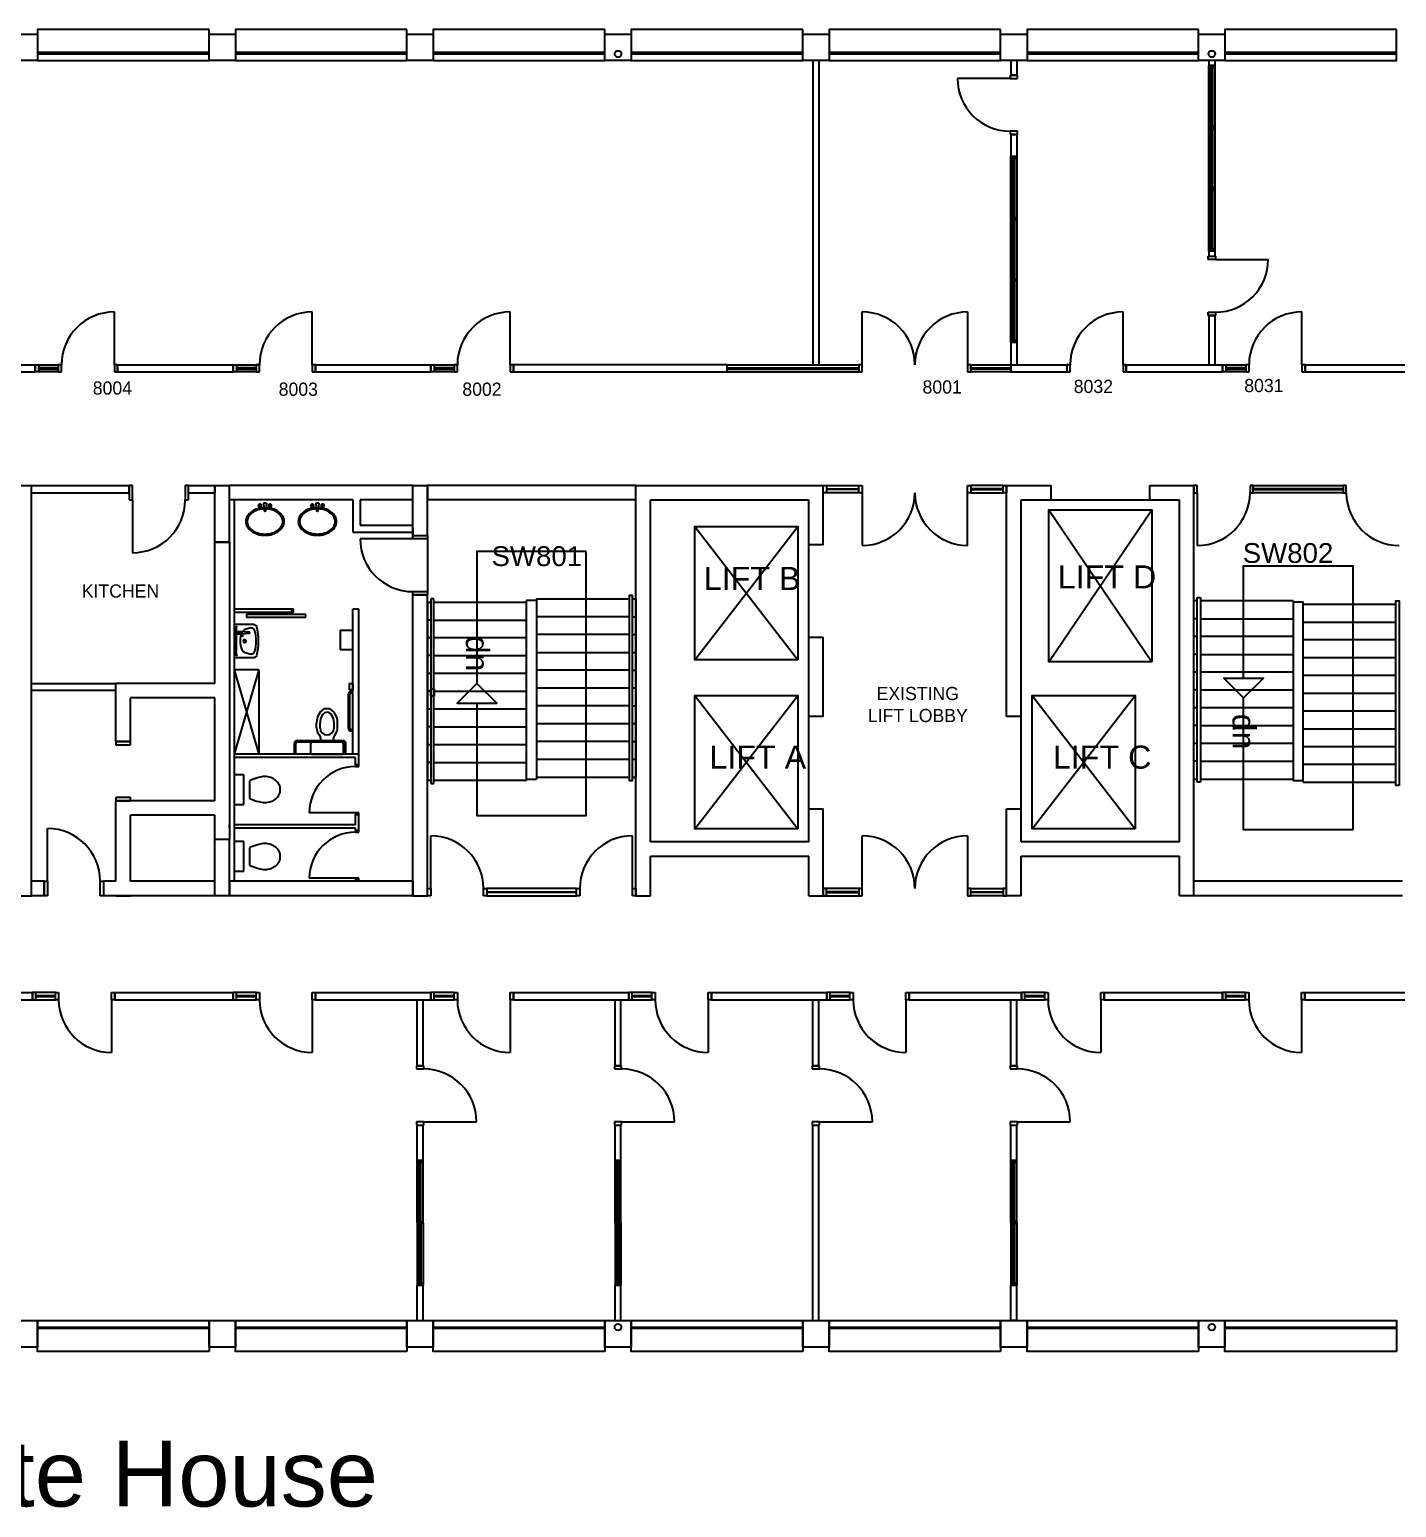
# Model space of a CAD drawing. Header units: millimetres. Extents: x -48971 to 980, y -22268 to 133.
# Drawn here: x -37415 to -16695, y -22268 to 133 of the extents above; entities that cross this region are included whole.
import ezdxf

# ---------------------------------------------------------------- set-up
doc = ezdxf.new("R2010")
doc.units = ezdxf.units.MM
doc.header["$MEASUREMENT"] = 0
for name, color, linetype in [('BL', 8, 'Continuous'), ('BRICK_WALLS_P4', 1, 'Continuous'), ('COLUMNS_P5', 3, 'Continuous'), ('DR', 8, 'Continuous'), ('LIFTS AND STAIRS', 7, 'Continuous'), ('SANITARY_P1', 7, 'Continuous'), ('TEXT', 7, 'Continuous'), ('WA', 6, 'Continuous'), ('WA_EXT', 7, 'Continuous'), ('WN', 4, 'Continuous')]:
    doc.layers.add(name, color=color, linetype=linetype)
doc.layers.get('0').off()
doc.styles.add('arial', font='arial.ttf')
doc.styles.get("Standard").update_dxf_attribs({"font": 'arial.ttf'})
doc.styles.add('Text_Style_1', font='freehand')

# ---------------------------------------------------------------- blocks, each defined once
blk = doc.blocks.new('whb2')
for p, q in [((-250, 0), (250, 0)), ((-250, -303.1), (-250, 0)), ((250, 0), (250, -303.1)), ((-201, -29.5), (201.1, -29.5)), ((-200, -252.8), (-168.5, -155.3)), ((168.6, -155.3), (200.1, -252.8))]:
    blk.add_line(p, q)
blk.add_circle((0, -160.7), 22.3)
for centre, radius, start, end in [((-199.1, -56.3), 26.8, 94.124, 173.479), ((-109.1, -186.3), 67, 111.901, 152.434), ((0, -457.8), 359.7, 68.098, 111.902), ((109.2, -186.3), 67, 27.567, 68.099), ((199.2, -56.3), 26.8, 6.521, 85.876), ((-214.2, -303.1), 35.7, 180, 255.523), ((0, 526.8), 892.9, 255.523, 284.478), ((-151.4, -259.8), 49.1, 171.798, 253.912), ((0, 265.2), 595.5, 253.912, 286.088), ((151.5, -259.8), 49.1, 286.088, 8.202), ((214.3, -303.1), 35.7, 284.477, 0)]:
    blk.add_arc(centre, radius, start, end)
blk = doc.blocks.new('wc8')
for p, q in [((-185, -186), (75, -186)), ((170, -272), (-280, -272)), ((-280, -272), (-280, -422)), ((-280, -422), (170, -422)), ((170, -422), (170, -272))]:
    blk.add_line(p, q)
for centre, radius, start, end in [((-38, 80), 203, 116.3082, 140.0439), ((-55, 113), 166, 90, 116.3082), ((-55, 113), 166, 63.6918, 90), ((-71, 80), 203, 39.9561, 63.6918), ((28, 44), 280, 160.8619, 180), ((28, 44), 280, 180, 199.1381), ((-12, 58), 237, 140.0439, 160.8619), ((-97, 58), 237, 19.1381, 39.9561), ((-138, 44), 280, 0, 19.1381), ((-138, 44), 280, 340.8619, 0), ((341, 71), 589, 191.5799, 204.7691), ((-38, -46), 203, 219.9561, 223.7742), ((-71, -46), 203, 316.2258, 320.0439), ((-451, 71), 589, 335.2309, 348.4201)]:
    blk.add_arc(centre, radius, start, end)
blk = doc.blocks.new('whb4')
for points in [[(-13, 51, 0.061744), (-110, 35, 0.08403), (-200, -10, 0.106518), (-265, -82, 0.130631), (-285, -158, 0.130631), (-265, -235, 0.106518), (-200, -307, 0.08403), (-110, -351, 0.072981), (5, -368, 0.072981), (119, -351, 0.08403), (210, -307, 0.106518), (274, -235, 0.130631), (295, -158, 0.130631)], [(-11, 31, 0.062468), (-104, 16, 0.08403), (-189, -26, 0.106518), (-248, -92, 0.130631), (-265, -158, 0.130631), (-248, -225, 0.106518), (-189, -291, 0.08403), (-104, -332, 0.072981), (5, -348, 0.072981), (114, -332, 0.08403), (198, -291, 0.106518), (257, -225, 0.130631), (275, -158, 0.130631)], [(275, -158, 0.130631), (257, -92, 0.106518), (198, -26, 0.08403), (114, 16, 0.063409), (19, 32, 0.072981)], [(295, -158, 0.130631), (274, -82, 0.106518), (210, -10, 0.08403), (119, 35, 0.062212), (22, 51, 0.072981)]]:
    blk.add_lwpolyline(points, format="xyb")
for points in [[(-93, 84), (-93, 84), (-93, 91), (-86, 98), (-82, 102), (-72, 102), (-65, 102), (-58, 98), (-54, 91), (-54, 84), (-54, 77), (-58, 70), (-65, 67), (-72, 67), (-82, 67), (-86, 70), (-93, 77), (-93, 84)], [(-93, 84), (-93, 74), (-86, 70), (-82, 63), (-72, 63), (-65, 63), (-58, 70), (-54, 74), (-54, 84), (-54, 91), (-58, 98), (-65, 102), (-72, 102), (-82, 102), (-86, 98), (-93, 91), (-93, 84)], [(-19, 112), (-19, 112), (-9, 7), (-9, 4), (-5, 4), (-2, 0), (2, 0), (9, 0), (12, 4), (16, 4), (16, 7), (30, 112), (30, 116), (23, 116), (16, 119), (5, 119), (-5, 119), (-12, 119), (-16, 116), (-19, 112)], [(61, 84), (65, 74), (68, 70), (76, 63), (83, 63), (93, 63), (100, 70), (104, 74), (104, 84), (104, 91), (100, 98), (93, 102), (83, 102), (76, 102), (68, 98), (65, 91), (61, 84)], [(65, 84), (65, 91), (68, 98), (76, 102), (83, 102), (90, 102), (97, 98), (100, 91), (100, 84), (100, 77), (97, 70), (90, 67), (83, 67), (76, 67), (68, 70), (65, 77), (65, 84)]]:
    blk.add_lwpolyline(points)

msp = doc.modelspace()

# ---------------------------------------------------------------- linework, layer by layer
at = {"layer": 'BL'}
for p, q in [((-34315, -9572), (-33940, -10852)), ((-33940, -9572), (-34315, -10852))]:
    msp.add_line(p, q, dxfattribs=at)
at = {"layer": 'BL', "linetype": 'Continuous'}
for q in [(-34315, -9572), (-33940, -10852), (-33940, -10852)]:
    msp.add_line((-33940, -9572), q, dxfattribs=at)
at = {"layer": 'BRICK_WALLS_P4', "linetype": 'Continuous'}
for p, q in [((-31605, -6777), (-34385, -6777)), ((-34385, -6997), (-34385, -6777)), ((-31605, -6997), (-31605, -6777)), ((-28225, -6777), (-31385, -6777)), ((-31385, -6777), (-31385, -6997)), ((-32515, -6997), (-34385, -6997)), ((-32515, -6997), (-32515, -7487)), ((-31605, -6997), (-32405, -6997)), ((-32405, -6997), (-32405, -7377)), ((-28225, -6997), (-31385, -6997)), ((-32405, -7377), (-31605, -7377)), ((-32515, -7487), (-31605, -7487)), ((-31605, -7427), (-31605, -7537)), ((-34605, -7637), (-34385, -7637)), ((-34605, -9777), (-34605, -7637)), ((-34385, -7637), (-34385, -12137)), ((-34605, -9777), (-36105, -9777)), ((-36105, -10657), (-36105, -9777)), ((-34605, -9997), (-35885, -9997)), ((-35885, -10657), (-35885, -9997)), ((-34605, -11557), (-34605, -9997)), ((-36105, -10657), (-35885, -10657)), ((-34605, -11557), (-36105, -11557)), ((-36105, -12777), (-36105, -11557)), ((-34605, -11777), (-35885, -11777)), ((-35885, -12777), (-35885, -11777)), ((-34605, -12137), (-34605, -11777)), ((-34385, -11972), (-34385, -11922)), ((-34605, -12137), (-34385, -12137)), ((-37195, -12777), (-37385, -12777)), ((-37385, -12997), (-37385, -12777)), ((-37195, -12777), (-37195, -12997)), ((-36295, -12777), (-36295, -12997)), ((-36105, -12777), (-36295, -12777)), ((-34605, -12777), (-35885, -12777)), ((-34605, -12997), (-34605, -12777)), ((-34385, -12777), (-34385, -12997)), ((-31605, -12777), (-34385, -12777)), ((-31605, -12777), (-31605, -12997)), ((-16605, -12777), (-19765, -12777)), ((-37195, -12997), (-37385, -12997)), ((-34605, -12997), (-36295, -12997)), ((-36105, -12997), (-35885, -12997)), ((-31605, -12997), (-34385, -12997)), ((-16605, -12997), (-19765, -12997))]:
    msp.add_line(p, q, dxfattribs=at)
at = {"layer": 'COLUMNS_P5', "linetype": 'Continuous'}
for p, q in [((-37605, -6777), (-37385, -6777)), ((-37385, -12997), (-37385, -6777)), ((-34605, -7637), (-34605, -6777)), ((-34605, -6777), (-34385, -6777)), ((-34385, -7637), (-34385, -6777)), ((-31605, -7537), (-31605, -6777)), ((-31605, -6777), (-31385, -6777)), ((-31385, -7537), (-31385, -6777)), ((-28225, -6997), (-28225, -6777)), ((-28225, -6777), (-25385, -6777)), ((-28225, -12997), (-28225, -6777)), ((-25385, -7677), (-25385, -6777)), ((-22605, -10277), (-22605, -6777)), ((-22605, -6777), (-21935, -6777)), ((-21935, -6777), (-21935, -6997)), ((-20435, -6997), (-20435, -6777)), ((-20435, -6777), (-19765, -6777)), ((-19765, -12997), (-19765, -6777)), ((-28005, -12177), (-28005, -6997)), ((-28005, -6997), (-25605, -6997)), ((-25605, -7677), (-25605, -6997)), ((-22385, -10277), (-22385, -6997)), ((-22385, -6997), (-21935, -6997)), ((-21935, -6997), (-20435, -6997)), ((-20435, -6997), (-19985, -6997)), ((-19985, -12177), (-19985, -6997)), ((-31605, -7537), (-31385, -7537)), ((-34385, -7637), (-34605, -7637)), ((-25605, -9077), (-25605, -7677)), ((-25385, -7677), (-25605, -7677)), ((-31605, -8437), (-31385, -8437)), ((-31605, -12997), (-31605, -8437)), ((-31385, -12997), (-31385, -8437)), ((-25605, -10277), (-25605, -9077)), ((-25605, -9077), (-25385, -9077)), ((-25385, -10277), (-25385, -9077)), ((-25605, -11677), (-25605, -10277)), ((-25385, -10277), (-25605, -10277)), ((-22385, -10277), (-22605, -10277)), ((-22385, -11677), (-22385, -10277)), ((-25605, -11677), (-25385, -11677)), ((-25605, -12177), (-25605, -11677)), ((-25385, -12997), (-25385, -11677)), ((-22605, -11677), (-22385, -11677)), ((-22605, -12997), (-22605, -11677)), ((-22385, -12177), (-22385, -11677)), ((-34605, -12137), (-34385, -12137)), ((-34605, -12997), (-34605, -12137)), ((-34385, -12997), (-34385, -12137)), ((-25605, -12177), (-28005, -12177)), ((-19985, -12177), (-22385, -12177)), ((-28005, -12397), (-25605, -12397)), ((-28005, -12997), (-28005, -12397)), ((-25605, -12997), (-25605, -12397)), ((-22385, -12397), (-19985, -12397)), ((-22385, -12997), (-22385, -12397)), ((-19985, -12997), (-19985, -12397)), ((-19765, -12997), (-19765, -12777)), ((-37605, -12997), (-37385, -12997)), ((-34385, -12997), (-34605, -12997)), ((-31605, -12997), (-31385, -12997)), ((-28225, -12997), (-28005, -12997)), ((-25605, -12997), (-25385, -12997)), ((-22385, -12997), (-22605, -12997)), ((-19765, -12997), (-19985, -12997))]:
    msp.add_line(p, q, dxfattribs=at)
for points in [[(-37295, -337), (-37695, -337), (-37695, 63), (-37295, 63), (-37295, -337)], [(-34295, -337), (-34695, -337), (-34695, 63), (-34295, 63), (-34295, -337)], [(-31295, -337), (-31695, -337), (-31695, 63), (-31295, 63), (-31295, -337)], [(-28295, -337), (-28695, -337), (-28695, 63), (-28295, 63), (-28295, -337)], [(-25295, -337), (-25695, -337), (-25695, 63), (-25295, 63), (-25295, -337)], [(-22295, -337), (-22695, -337), (-22695, 63), (-22295, 63), (-22295, -337)], [(-19295, -337), (-19695, -337), (-19695, 63), (-19295, 63), (-19295, -337)], [(-37295, -19837), (-37695, -19837), (-37695, -19437), (-37295, -19437), (-37295, -19837)], [(-34295, -19837), (-34695, -19837), (-34695, -19437), (-34295, -19437), (-34295, -19837)], [(-31295, -19837), (-31695, -19837), (-31695, -19437), (-31295, -19437), (-31295, -19837)], [(-28295, -19837), (-28695, -19837), (-28695, -19437), (-28295, -19437), (-28295, -19837)], [(-25295, -19837), (-25695, -19837), (-25695, -19437), (-25295, -19437), (-25295, -19837)], [(-22295, -19837), (-22695, -19837), (-22695, -19437), (-22295, -19437), (-22295, -19837)], [(-19295, -19837), (-19695, -19837), (-19695, -19437), (-19295, -19437), (-19295, -19837)]]:
    msp.add_lwpolyline(points, dxfattribs=at)
at = {"layer": 'COLUMNS_P5', "color": 4, "linetype": 'Continuous', "lineweight": -3}
for centre in [(-28495, -237), (-19495, -237), (-28495, -19537), (-19495, -19537)]:
    msp.add_circle(centre, 50, dxfattribs=at)
at = {"layer": 'DR', "linetype": 'Continuous'}
for p, q in [((-22550, -607), (-23350, -607)), ((-22440, -557), (-22550, -557)), ((-22550, -557), (-22550, -607)), ((-22550, -607), (-22440, -607)), ((-22440, -607), (-22440, -557)), ((-22440, -1407), (-22550, -1407)), ((-22550, -1407), (-22550, -1457)), ((-22550, -1457), (-22440, -1457)), ((-22440, -1457), (-22440, -1407)), ((-19550, -3352), (-19550, -3302)), ((-19550, -3302), (-19440, -3302)), ((-19440, -3352), (-19550, -3352)), ((-19440, -3302), (-19440, -3352)), ((-19440, -3352), (-18640, -3352)), ((-36130, -4947), (-36130, -4147)), ((-33130, -4947), (-33130, -4147)), ((-30130, -4947), (-30130, -4147)), ((-24795, -4947), (-24795, -4147)), ((-23195, -4147), (-23195, -4947)), ((-20840, -4947), (-20840, -4147)), ((-19550, -4202), (-19550, -4152)), ((-19550, -4152), (-19440, -4152)), ((-19440, -4202), (-19550, -4202)), ((-19440, -4152), (-19440, -4202)), ((-18130, -4947), (-18130, -4147)), ((-37330, -5057), (-37330, -4947)), ((-37330, -4947), (-37280, -4947)), ((-37280, -5057), (-37330, -5057)), ((-37280, -4947), (-37280, -5057)), ((-36930, -4947), (-36980, -4947)), ((-36980, -4947), (-36980, -5057)), ((-36980, -5057), (-36930, -5057)), ((-36930, -5057), (-36930, -4947)), ((-36080, -4947), (-36130, -4947)), ((-36130, -4947), (-36130, -5057)), ((-36130, -5057), (-36080, -5057)), ((-36080, -5057), (-36080, -4947)), ((-34330, -5057), (-34330, -4947)), ((-34330, -4947), (-34280, -4947)), ((-34280, -5057), (-34330, -5057)), ((-34280, -4947), (-34280, -5057)), ((-33930, -4947), (-33980, -4947)), ((-33980, -4947), (-33980, -5057)), ((-33980, -5057), (-33930, -5057)), ((-33930, -5057), (-33930, -4947)), ((-33080, -4947), (-33130, -4947)), ((-33130, -4947), (-33130, -5057)), ((-33130, -5057), (-33080, -5057)), ((-33080, -5057), (-33080, -4947)), ((-31330, -5057), (-31330, -4947)), ((-31330, -4947), (-31280, -4947)), ((-31280, -5057), (-31330, -5057)), ((-31280, -4947), (-31280, -5057)), ((-30930, -4947), (-30980, -4947)), ((-30980, -4947), (-30980, -5057)), ((-30980, -5057), (-30930, -5057)), ((-30930, -5057), (-30930, -4947)), ((-30080, -4947), (-30130, -4947)), ((-30130, -4947), (-30130, -5057)), ((-30130, -5057), (-30080, -5057)), ((-30080, -5057), (-30080, -4947)), ((-24795, -4947), (-24845, -4947)), ((-24845, -4947), (-24845, -5057)), ((-24845, -5057), (-24795, -5057)), ((-24795, -5057), (-24795, -4947)), ((-23145, -4947), (-23195, -4947)), ((-23195, -4947), (-23195, -5057)), ((-23195, -5057), (-23145, -5057)), ((-23145, -5057), (-23145, -4947)), ((-21640, -4947), (-21690, -4947)), ((-21690, -4947), (-21690, -5057)), ((-21690, -5057), (-21640, -5057)), ((-21640, -5057), (-21640, -4947)), ((-20790, -4947), (-20840, -4947)), ((-20840, -4947), (-20840, -5057)), ((-20840, -5057), (-20790, -5057)), ((-20790, -5057), (-20790, -4947)), ((-19330, -5057), (-19330, -4947)), ((-19330, -4947), (-19280, -4947)), ((-19280, -5057), (-19330, -5057)), ((-19280, -4947), (-19280, -5057)), ((-18930, -4947), (-18980, -4947)), ((-18980, -4947), (-18980, -5057)), ((-18980, -5057), (-18930, -5057)), ((-18930, -5057), (-18930, -4947)), ((-18080, -4947), (-18130, -4947)), ((-18130, -4947), (-18130, -5057)), ((-18130, -5057), (-18080, -5057)), ((-18080, -5057), (-18080, -4947)), ((-35855, -6777), (-35905, -6777)), ((-35905, -6777), (-35905, -6997)), ((-35855, -6997), (-35855, -6777)), ((-35005, -6777), (-35055, -6777)), ((-35055, -6777), (-35055, -6997)), ((-35005, -6997), (-35005, -6777)), ((-25385, -6887), (-25385, -6777)), ((-25385, -6777), (-25335, -6777)), ((-25335, -6887), (-25385, -6887)), ((-25335, -6777), (-25335, -6887)), ((-24845, -6887), (-24845, -6777)), ((-24845, -6777), (-24795, -6777)), ((-24795, -6887), (-24845, -6887)), ((-24795, -6777), (-24795, -6887)), ((-24795, -6887), (-24795, -7687)), ((-23195, -6887), (-23195, -6777)), ((-23195, -6777), (-23145, -6777)), ((-23195, -7687), (-23195, -6887)), ((-23145, -6887), (-23195, -6887)), ((-23145, -6777), (-23145, -6887)), ((-22655, -6887), (-22655, -6777)), ((-22655, -6777), (-22605, -6777)), ((-22605, -6887), (-22655, -6887)), ((-22605, -6777), (-22605, -6887)), ((-19715, -6777), (-19765, -6777)), ((-19765, -6777), (-19765, -6887)), ((-19765, -6887), (-19715, -6887)), ((-19715, -6887), (-19715, -6777)), ((-19715, -6887), (-19715, -7687)), ((-18865, -6777), (-18915, -6777)), ((-18915, -6777), (-18915, -6887)), ((-18915, -6887), (-18865, -6887)), ((-18865, -6887), (-18865, -6777)), ((-18865, -6887), (-18865, -6832)), ((-17455, -6777), (-17505, -6777)), ((-17505, -6777), (-17505, -6887)), ((-17505, -6887), (-17455, -6887)), ((-17455, -6887), (-17455, -6777)), ((-35905, -6997), (-35855, -6997)), ((-35855, -6997), (-35855, -7797)), ((-35055, -6997), (-35005, -6997)), ((-31330, -9971), (-31330, -9861)), ((-31330, -9861), (-31280, -9861)), ((-31280, -9971), (-31330, -9971)), ((-31280, -9861), (-31280, -9971)), ((-35885, -10657), (-36105, -10657)), ((-36105, -10657), (-36105, -10707)), ((-36105, -10707), (-35885, -10707)), ((-35885, -10707), (-35885, -10657)), ((-32475, -11013), (-32475, -11038)), ((-32425, -11013), (-32475, -11013)), ((-32475, -11013), (-32475, -11038)), ((-32425, -11013), (-32475, -11013)), ((-32475, -11038), (-32425, -11038)), ((-32475, -11038), (-32425, -11038)), ((-32425, -11038), (-32425, -11013)), ((-32425, -11038), (-32425, -11013)), ((-35885, -11507), (-36105, -11507)), ((-36105, -11507), (-36105, -11557)), ((-36105, -11557), (-35885, -11557)), ((-35885, -11557), (-35885, -11507)), ((-32475, -11738), (-33175, -11738)), ((-32475, -11738), (-32475, -11763)), ((-32425, -11738), (-32475, -11738)), ((-32475, -11763), (-32425, -11763)), ((-32425, -11763), (-32425, -11738)), ((-37145, -12777), (-37145, -11977)), ((-32475, -12007), (-32475, -12032)), ((-32425, -12007), (-32475, -12007)), ((-32475, -12007), (-32475, -12032)), ((-32425, -12007), (-32475, -12007)), ((-32475, -12032), (-32425, -12032)), ((-32475, -12032), (-32425, -12032)), ((-32425, -12032), (-32425, -12007)), ((-32425, -12032), (-32425, -12007)), ((-31335, -12887), (-31335, -12087)), ((-28275, -12887), (-28275, -12087)), ((-24795, -12887), (-24795, -12087)), ((-23195, -12087), (-23195, -12887)), ((-32475, -12732), (-33175, -12732)), ((-32475, -12732), (-32475, -12757)), ((-32425, -12732), (-32475, -12732)), ((-32425, -12757), (-32475, -12757)), ((-32475, -12777), (-32475, -12757)), ((-32475, -12757), (-32425, -12757)), ((-32450, -12757), (-32425, -12757)), ((-32425, -12757), (-32425, -12732)), ((-32425, -12777), (-32425, -12757)), ((-37195, -12997), (-37195, -12777)), ((-37195, -12777), (-37145, -12777)), ((-37145, -12777), (-37145, -12997)), ((-36345, -12997), (-36345, -12777)), ((-36345, -12777), (-36295, -12777)), ((-36295, -12777), (-36295, -12997)), ((-31385, -12997), (-31385, -12887)), ((-31385, -12887), (-31335, -12887)), ((-31335, -12887), (-31335, -12997)), ((-30535, -12997), (-30535, -12887)), ((-30535, -12887), (-30485, -12887)), ((-30485, -12887), (-30485, -12997)), ((-30485, -12887), (-30485, -12942)), ((-29125, -12997), (-29125, -12887)), ((-29125, -12887), (-29075, -12887)), ((-29075, -12887), (-29075, -12997)), ((-28275, -12997), (-28275, -12887)), ((-28275, -12887), (-28225, -12887)), ((-28225, -12887), (-28225, -12997)), ((-25335, -12887), (-25385, -12887)), ((-25385, -12887), (-25385, -12997)), ((-25335, -12997), (-25335, -12887)), ((-24795, -12887), (-24845, -12887)), ((-24845, -12887), (-24845, -12997)), ((-24795, -12997), (-24795, -12887)), ((-23145, -12887), (-23195, -12887)), ((-23195, -12887), (-23195, -12997)), ((-23145, -12997), (-23145, -12887)), ((-22605, -12887), (-22655, -12887)), ((-22655, -12887), (-22655, -12997)), ((-22605, -12997), (-22605, -12887)), ((-37145, -12997), (-37195, -12997)), ((-36295, -12997), (-36345, -12997)), ((-31335, -12997), (-31385, -12997)), ((-30485, -12997), (-30535, -12997)), ((-29075, -12997), (-29125, -12997)), ((-28225, -12997), (-28275, -12997)), ((-25385, -12997), (-25335, -12997)), ((-24845, -12997), (-24795, -12997)), ((-23195, -12997), (-23145, -12997)), ((-22655, -12997), (-22605, -12997)), ((-37320, -14462), (-37370, -14462)), ((-37370, -14462), (-37370, -14572)), ((-37320, -14572), (-37320, -14462)), ((-37024, -14462), (-36974, -14462)), ((-37024, -14572), (-37024, -14462)), ((-36974, -14462), (-36974, -14572)), ((-36174, -14462), (-36124, -14462)), ((-36174, -14572), (-36174, -14462)), ((-36124, -14462), (-36124, -14572)), ((-34280, -14462), (-34330, -14462)), ((-34330, -14462), (-34330, -14572)), ((-34280, -14572), (-34280, -14462)), ((-33980, -14462), (-33930, -14462)), ((-33980, -14572), (-33980, -14462)), ((-33930, -14462), (-33930, -14572)), ((-33130, -14462), (-33080, -14462)), ((-33130, -14572), (-33130, -14462)), ((-33080, -14462), (-33080, -14572)), ((-31280, -14462), (-31330, -14462)), ((-31330, -14462), (-31330, -14572)), ((-31280, -14572), (-31280, -14462)), ((-30980, -14462), (-30930, -14462)), ((-30980, -14572), (-30980, -14462)), ((-30930, -14462), (-30930, -14572)), ((-30130, -14462), (-30080, -14462)), ((-30130, -14572), (-30130, -14462)), ((-30080, -14462), (-30080, -14572)), ((-28280, -14462), (-28330, -14462)), ((-28330, -14462), (-28330, -14572)), ((-28280, -14572), (-28280, -14462)), ((-27980, -14462), (-27930, -14462)), ((-27980, -14572), (-27980, -14462)), ((-27930, -14462), (-27930, -14572)), ((-27130, -14462), (-27080, -14462)), ((-27130, -14572), (-27130, -14462)), ((-27080, -14462), (-27080, -14572)), ((-25280, -14462), (-25330, -14462)), ((-25330, -14462), (-25330, -14572)), ((-25280, -14572), (-25280, -14462)), ((-24980, -14462), (-24930, -14462)), ((-24980, -14572), (-24980, -14462)), ((-24930, -14462), (-24930, -14572)), ((-24130, -14462), (-24080, -14462)), ((-24130, -14572), (-24130, -14462)), ((-24080, -14462), (-24080, -14572)), ((-22327, -14462), (-22377, -14462)), ((-22377, -14462), (-22377, -14572)), ((-22327, -14572), (-22327, -14462)), ((-22027, -14462), (-21977, -14462)), ((-22027, -14572), (-22027, -14462)), ((-21977, -14462), (-21977, -14572)), ((-21177, -14462), (-21127, -14462)), ((-21177, -14572), (-21177, -14462)), ((-21127, -14462), (-21127, -14572)), ((-19283, -14462), (-19333, -14462)), ((-19333, -14462), (-19333, -14572)), ((-19283, -14572), (-19283, -14462)), ((-18983, -14462), (-18933, -14462)), ((-18983, -14572), (-18983, -14462)), ((-18933, -14462), (-18933, -14572)), ((-18133, -14462), (-18083, -14462)), ((-18133, -14572), (-18133, -14462)), ((-18083, -14462), (-18083, -14572)), ((-37370, -14572), (-37320, -14572)), ((-36974, -14572), (-37024, -14572)), ((-36124, -14572), (-36174, -14572)), ((-36174, -14572), (-36174, -15372)), ((-34330, -14572), (-34280, -14572)), ((-33930, -14572), (-33980, -14572)), ((-33080, -14572), (-33130, -14572)), ((-33130, -14572), (-33130, -15372)), ((-31330, -14572), (-31280, -14572)), ((-30930, -14572), (-30980, -14572)), ((-30080, -14572), (-30130, -14572)), ((-30130, -14572), (-30130, -15372)), ((-28330, -14572), (-28280, -14572)), ((-27930, -14572), (-27980, -14572)), ((-27080, -14572), (-27130, -14572)), ((-27130, -14572), (-27130, -15372)), ((-25330, -14572), (-25280, -14572)), ((-24930, -14572), (-24980, -14572)), ((-24080, -14572), (-24130, -14572)), ((-24130, -14572), (-24130, -15372)), ((-22377, -14572), (-22327, -14572)), ((-21977, -14572), (-22027, -14572)), ((-21127, -14572), (-21177, -14572)), ((-21177, -14572), (-21177, -15372)), ((-19333, -14572), (-19283, -14572)), ((-18933, -14572), (-18983, -14572)), ((-18083, -14572), (-18133, -14572)), ((-18133, -14572), (-18133, -15372)), ((-31550, -15572), (-31550, -15622)), ((-31440, -15572), (-31550, -15572)), ((-31550, -15622), (-31440, -15622)), ((-31440, -15622), (-31440, -15572)), ((-28550, -15572), (-28550, -15622)), ((-28440, -15572), (-28550, -15572)), ((-28550, -15622), (-28440, -15622)), ((-28440, -15622), (-28440, -15572)), ((-25550, -15572), (-25550, -15622)), ((-25440, -15572), (-25550, -15572)), ((-25550, -15622), (-25440, -15622)), ((-25440, -15622), (-25440, -15572)), ((-22550, -15572), (-22550, -15622)), ((-22440, -15572), (-22550, -15572)), ((-22550, -15622), (-22440, -15622)), ((-22440, -15622), (-22440, -15572)), ((-31550, -16422), (-31550, -16472)), ((-31440, -16422), (-31550, -16422)), ((-31550, -16472), (-31440, -16472)), ((-31440, -16472), (-31440, -16422)), ((-31440, -16422), (-30640, -16422)), ((-28550, -16422), (-28550, -16472)), ((-28440, -16422), (-28550, -16422)), ((-28550, -16472), (-28440, -16472)), ((-28440, -16472), (-28440, -16422)), ((-28440, -16422), (-27640, -16422)), ((-25550, -16422), (-25550, -16472)), ((-25440, -16422), (-25550, -16422)), ((-25550, -16472), (-25440, -16472)), ((-25440, -16472), (-25440, -16422)), ((-25440, -16422), (-24640, -16422)), ((-22550, -16422), (-22550, -16472)), ((-22440, -16422), (-22550, -16422)), ((-22550, -16472), (-22440, -16472)), ((-22440, -16472), (-22440, -16422)), ((-22440, -16422), (-21640, -16422))]:
    msp.add_line(p, q, dxfattribs=at)
at = {"layer": 'DR'}
for p, q in [((-31605, -7587), (-32405, -7587)), ((-31605, -7587), (-31605, -7537)), ((-31605, -7537), (-31385, -7537)), ((-31385, -7587), (-31605, -7587)), ((-31385, -7537), (-31385, -7587)), ((-31385, -7587), (-31385, -8387)), ((-31605, -8437), (-31605, -8387)), ((-31605, -8387), (-31385, -8387)), ((-31385, -8437), (-31605, -8437)), ((-31385, -8387), (-31385, -8437)), ((-34125, -8732), (-34125, -8772)), ((-33225, -8732), (-34125, -8732)), ((-33415, -8652), (-33440, -8652)), ((-33440, -8652), (-33440, -8702)), ((-33415, -8652), (-33440, -8652)), ((-33440, -8652), (-33440, -8702)), ((-33440, -8702), (-33415, -8702)), ((-33440, -8702), (-33415, -8702)), ((-33415, -8702), (-33415, -8652)), ((-33415, -8702), (-33415, -8652)), ((-33225, -8772), (-33225, -8732)), ((-34125, -8772), (-33225, -8772))]:
    msp.add_line(p, q, dxfattribs=at)
at = {"layer": 'DR', "linetype": 'Continuous'}
for centre, radius, start, end in [((-22550, -607), 800, 180, 270), ((-19440, -3352), 800, 270, 0), ((-36130, -4947), 800, 90, 180), ((-33130, -4947), 800, 90, 180), ((-30130, -4947), 800, 90, 180), ((-24795, -4947), 800, 0, 90), ((-23195, -4947), 800, 90, 180), ((-20840, -4947), 800, 90, 180), ((-18130, -4947), 800, 90, 180), ((-24795, -6887), 800, 270, 0), ((-23195, -6887), 800, 180, 270), ((-19715, -6887), 800, 270, 0), ((-16655, -6887), 800, 180, 270), ((-35855, -6997), 800, 270, 0), ((-32475, -11738), 700, 90, 180), ((-37145, -12777), 800, 0, 90), ((-32475, -12732), 700, 90, 180), ((-31335, -12887), 800, 0, 90), ((-28275, -12887), 800, 90, 180), ((-24795, -12887), 800, 0, 90), ((-23195, -12887), 800, 90, 180), ((-36174, -14572), 800, 180, 270), ((-33130, -14572), 800, 180, 270), ((-30130, -14572), 800, 180, 270), ((-27130, -14572), 800, 180, 270), ((-24130, -14572), 800, 180, 270), ((-21177, -14572), 800, 180, 270), ((-18133, -14572), 800, 180, 270), ((-31440, -16422), 800, 0, 90), ((-28440, -16422), 800, 0, 90), ((-25440, -16422), 800, 0, 90), ((-22440, -16422), 800, 0, 90)]:
    msp.add_arc(centre, radius, start, end, dxfattribs=at)
at = {"layer": 'DR'}
msp.add_arc((-31605, -7587), 800, 180, 270, dxfattribs=at)
at = {"layer": 'LIFTS AND STAIRS', "linetype": 'Continuous'}
for p, q in [((-21966, -9449), (-20404, -7149)), ((-21966, -7149), (-20404, -9449)), ((-27329, -9422), (-25767, -7401)), ((-27329, -7401), (-25767, -9422)), ((-31285, -8497), (-31335, -8497)), ((-31335, -8497), (-31335, -11297)), ((-31285, -11297), (-31285, -8497)), ((-29730, -8497), (-28325, -8497)), ((-29730, -8497), (-29730, -11231)), ((-28275, -8497), (-28225, -8497)), ((-28225, -8497), (-28225, -11197)), ((-19715, -11277), (-19715, -8477)), ((-19715, -8477), (-19665, -8477)), ((-19665, -8477), (-19665, -11277)), ((-31385, -8547), (-31335, -8547)), ((-31385, -8547), (-31385, -11247)), ((-31285, -8547), (-29880, -8547)), ((-29730, -8522), (-29880, -8522)), ((-29880, -11247), (-29880, -8522)), ((-19765, -11227), (-19765, -8527)), ((-19715, -8527), (-19765, -8527)), ((-18260, -8527), (-19665, -8527)), ((-18260, -8527), (-18260, -11252)), ((-18260, -8543), (-18110, -8543)), ((-18110, -11277), (-18110, -8543)), ((-18110, -8577), (-16705, -8577)), ((-31335, -8817), (-31385, -8817)), ((-31285, -8817), (-29880, -8817)), ((-28325, -8767), (-29730, -8767)), ((-28275, -8767), (-28225, -8767)), ((-19715, -8797), (-19765, -8797)), ((-19665, -8797), (-18260, -8797)), ((-18110, -8847), (-16705, -8847)), ((-31335, -9087), (-31385, -9087)), ((-29880, -9087), (-31285, -9087)), ((-28325, -9037), (-29730, -9037)), ((-28275, -9037), (-28225, -9037)), ((-19715, -9067), (-19765, -9067)), ((-18260, -9067), (-19665, -9067)), ((-16705, -9117), (-18110, -9117)), ((-31335, -9357), (-31385, -9357)), ((-31285, -9357), (-29880, -9357)), ((-29730, -9307), (-28325, -9307)), ((-28275, -9307), (-28225, -9307)), ((-19715, -9337), (-19765, -9337)), ((-19665, -9337), (-18260, -9337)), ((-18110, -9387), (-16705, -9387)), ((-31335, -9627), (-31385, -9627)), ((-29880, -9627), (-31285, -9627)), ((-28325, -9577), (-29730, -9577)), ((-28275, -9577), (-28225, -9577)), ((-19715, -9607), (-19765, -9607)), ((-18260, -9607), (-19665, -9607)), ((-29730, -9847), (-28325, -9847)), ((-28275, -9847), (-28225, -9847)), ((-16705, -9657), (-18110, -9657)), ((-31335, -9897), (-31385, -9897)), ((-31285, -9897), (-29880, -9897)), ((-27329, -9959), (-25767, -11980)), ((-27329, -11980), (-25767, -9959)), ((-22216, -9959), (-20654, -11980)), ((-22216, -11980), (-20654, -9959)), ((-19715, -9877), (-19765, -9877)), ((-19665, -9877), (-18260, -9877)), ((-18110, -9927), (-16705, -9927)), ((-31335, -10167), (-31385, -10167)), ((-29880, -10167), (-31285, -10167)), ((-28325, -10117), (-29730, -10117)), ((-28275, -10117), (-28225, -10117)), ((-19715, -10147), (-19765, -10147)), ((-18260, -10147), (-19665, -10147)), ((-16705, -10197), (-18110, -10197)), ((-31335, -10437), (-31385, -10437)), ((-31285, -10437), (-29880, -10437)), ((-29730, -10387), (-28325, -10387)), ((-28275, -10387), (-28225, -10387)), ((-19715, -10417), (-19765, -10417)), ((-19665, -10417), (-18260, -10417)), ((-18110, -10467), (-16705, -10467)), ((-31335, -10707), (-31385, -10707)), ((-29880, -10707), (-31285, -10707)), ((-28325, -10657), (-29730, -10657)), ((-28275, -10657), (-28225, -10657)), ((-19715, -10687), (-19765, -10687)), ((-18260, -10687), (-19665, -10687)), ((-16705, -10737), (-18110, -10737)), ((-31335, -10977), (-31385, -10977)), ((-31285, -10977), (-29880, -10977)), ((-29730, -10927), (-28325, -10927)), ((-28275, -10927), (-28225, -10927)), ((-19715, -10957), (-19765, -10957)), ((-19665, -10957), (-18260, -10957)), ((-29730, -11197), (-28325, -11197)), ((-28275, -11197), (-28225, -11197)), ((-16705, -11007), (-18110, -11007)), ((-31335, -11247), (-31385, -11247)), ((-31335, -11297), (-31285, -11297)), ((-29880, -11247), (-31285, -11247)), ((-29880, -11231), (-29730, -11231)), ((-19765, -11227), (-19715, -11227)), ((-19665, -11277), (-19715, -11277)), ((-19665, -11227), (-18260, -11227)), ((-18110, -11252), (-18260, -11252)), ((-18110, -11277), (-16705, -11277))]:
    msp.add_line(p, q, dxfattribs=at)
for points in [[(-20404, -9449), (-21966, -9449), (-21966, -7149), (-20404, -7149), (-20404, -9449)], [(-25767, -9422), (-27329, -9422), (-27329, -7401), (-25767, -7401), (-25767, -9422)], [(-30633, -10077), (-30633, -11778), (-28978, -11778), (-28978, -7777)], [(-28978, -7777), (-30633, -7777), (-30633, -9777)], [(-19013, -9696), (-19013, -7996), (-17358, -7996), (-17358, -11996)], [(-28275, -8447), (-28325, -8447), (-28325, -11247), (-28275, -11247), (-28275, -8447)], [(-16655, -11327), (-16705, -11327), (-16705, -8527), (-16655, -8527), (-16655, -11327)], [(-30633, -9777), (-30933, -10077), (-30333, -10077), (-30633, -9777)], [(-19013, -9996), (-19313, -9696), (-18713, -9696), (-19013, -9996)], [(-25767, -11980), (-27329, -11980), (-27329, -9959), (-25767, -9959), (-25767, -11980)], [(-20654, -11980), (-22216, -11980), (-22216, -9959), (-20654, -9959), (-20654, -11980)], [(-17358, -11996), (-19013, -11996), (-19013, -9996)]]:
    msp.add_lwpolyline(points, dxfattribs=at)
at = {"layer": 'SANITARY_P1', "linetype": 'Continuous'}
for p, q in [((-34214, -9026), (-34184, -9067)), ((-34206, -9020), (-34176, -9061)), ((-34184, -9067), (-34176, -9061)), ((-34010, -10852), (-34315, -10852))]:
    msp.add_line(p, q, dxfattribs=at)
at = {"layer": 'SANITARY_P1'}
for p, q in [((-32580, -10462), (-32580, -9939)), ((-32560, -10462), (-32560, -9939)), ((-32515, -9899), (-32540, -9899)), ((-32515, -9919), (-32540, -9919)), ((-33066, -10453), (-33066, -10377)), ((-33012, -10453), (-33012, -10377)), ((-32800, -10453), (-32800, -10377)), ((-32746, -10453), (-32746, -10377)), ((-32515, -10482), (-32540, -10482)), ((-32515, -10502), (-32540, -10502)), ((-33401, -10852), (-33401, -10684)), ((-33381, -10852), (-33381, -10684)), ((-33361, -10644), (-32661, -10644)), ((-33361, -10664), (-32661, -10664)), ((-33156, -10700), (-33156, -10834)), ((-32700, -10657), (-33112, -10657)), ((-33002, -10657), (-33002, -10612)), ((-32809, -10657), (-32809, -10612)), ((-32656, -10834), (-32656, -10700)), ((-32641, -10852), (-32641, -10684)), ((-32621, -10852), (-32621, -10684)), ((-33138, -10852), (-32673, -10852))]:
    msp.add_line(p, q, dxfattribs=at)
msp.add_lwpolyline([(-34250, -8987), (-34250, -8987), (-34088, -8998), (-34085, -8998), (-34085, -9001), (-34081, -9005), (-34081, -9008), (-34081, -9015), (-34085, -9019), (-34085, -9022), (-34088, -9022), (-34250, -9037), (-34253, -9037), (-34253, -9030), (-34257, -9022), (-34257, -9012), (-34257, -9001), (-34257, -8994), (-34253, -8991), (-34250, -8987)], dxfattribs=at)
at = {"layer": 'SANITARY_P1', "linetype": 'Continuous'}
for points in [[(-32706, -9262), (-32515, -9262), (-32515, -8976), (-32706, -8976)], [(-32565, -9877), (-32565, -9777), (-32515, -9777), (-32515, -9877)]]:
    msp.add_lwpolyline(points, close=True, dxfattribs=at)
at = {"layer": 'SANITARY_P1'}
msp.add_circle((-34217, -9012), 14.3, dxfattribs=at)
for centre, radius, start, end in [((-32540, -9939), 40, 90, 180), ((-32540, -9939), 20, 90, 180), ((-32795, -10377), 271, 143.374, 180), ((-32906, -10294), 133, 90, 143.373), ((-32786, -10377), 226, 146.671, 180), ((-32906, -10298), 82.5, 90, 146.67), ((-32906, -10294), 133, 36.626, 90), ((-32906, -10298), 82.5, 33.329, 90), ((-33026, -10377), 226, 0, 33.329), ((-33017, -10377), 271, 0, 36.626), ((-32906, -10453), 160, 180, 223.63), ((-32906, -10453), 106, 180, 0), ((-32906, -10453), 160, 316.37, 0), ((-32540, -10462), 40, 180, 270), ((-32540, -10462), 20, 180, 270), ((-33361, -10684), 40, 90, 180), ((-33361, -10684), 20, 90, 180), ((-33112, -10700), 43.9, 90, 180), ((-33072, -10612), 70.2, 0, 43.631), ((-32739, -10612), 70.2, 136.37, 180), ((-32700, -10700), 43.9, 0, 90), ((-32661, -10684), 40, 0, 90), ((-32661, -10684), 20, 0, 90), ((-33138, -10834), 17.5, 180, 270), ((-32673, -10834), 17.5, 270, 0)]:
    msp.add_arc(centre, radius, start, end, dxfattribs=at)
at = {"layer": 'WA', "linetype": 'Continuous'}
for p, q in [((-25541, -337), (-25541, -4947)), ((-25451, -337), (-25451, -4947)), ((-22540, -337), (-22540, -557)), ((-22450, -337), (-22450, -557)), ((-19540, -337), (-19540, -3302)), ((-19450, -337), (-19450, -3302)), ((-22440, -557), (-22550, -557)), ((-22540, -557), (-22450, -557)), ((-22450, -1457), (-22550, -1457)), ((-22540, -1457), (-22540, -4947)), ((-22540, -1457), (-22450, -1457)), ((-22450, -1457), (-22450, -4947)), ((-19550, -3302), (-19440, -3302)), ((-19540, -3302), (-19450, -3302)), ((-19550, -4202), (-19440, -4202)), ((-19540, -4202), (-19540, -4947)), ((-19450, -4202), (-19450, -4947)), ((-39080, -4947), (-37330, -4947)), ((-39080, -5057), (-37330, -5057)), ((-37330, -4947), (-37330, -5057)), ((-36080, -4947), (-34330, -4947)), ((-36080, -4947), (-36080, -5057)), ((-36080, -5057), (-34330, -5057)), ((-34330, -4947), (-34330, -5057)), ((-33080, -4947), (-31330, -4947)), ((-33080, -4947), (-33080, -5057)), ((-33080, -5057), (-31330, -5057)), ((-31330, -4947), (-31330, -5057)), ((-26845, -4947), (-30080, -4947)), ((-30080, -4947), (-30080, -5057)), ((-30080, -5057), (-26845, -5057)), ((-24845, -4947), (-24845, -5057)), ((-23145, -4947), (-23145, -5057)), ((-22540, -4947), (-21690, -4947)), ((-22540, -5057), (-21690, -5057)), ((-21690, -4947), (-21690, -5057)), ((-20790, -4947), (-19330, -4947)), ((-20790, -4947), (-20790, -5057)), ((-20790, -5057), (-19330, -5057)), ((-19330, -4947), (-19330, -5057)), ((-18080, -4947), (-16330, -4947)), ((-18080, -4947), (-18080, -5057)), ((-18080, -5057), (-16330, -5057)), ((-37385, -6887), (-37385, -6777)), ((-37385, -6777), (-35905, -6777)), ((-37385, -6887), (-35905, -6887)), ((-35905, -6887), (-35905, -6777)), ((-35005, -6887), (-35005, -6777)), ((-35005, -6777), (-34605, -6777)), ((-35005, -6887), (-34605, -6887)), ((-34605, -6777), (-34605, -6887)), ((-34315, -6997), (-34315, -12777)), ((-33440, -8652), (-34315, -8652)), ((-33440, -8702), (-34315, -8702)), ((-33440, -8677), (-33440, -8652)), ((-33440, -8652), (-33440, -8702)), ((-32515, -10852), (-32515, -8652)), ((-32425, -8652), (-32515, -8652)), ((-32425, -10852), (-32425, -8652)), ((-37385, -9887), (-37385, -9777)), ((-37385, -9777), (-36105, -9777)), ((-36105, -9887), (-37385, -9887)), ((-32425, -10852), (-34315, -10852)), ((-32475, -10902), (-34315, -10902)), ((-32475, -11013), (-32475, -10902)), ((-32425, -11013), (-32425, -10852)), ((-32475, -11922), (-32475, -11763)), ((-32425, -12007), (-32425, -11763)), ((-32475, -11922), (-34315, -11922)), ((-32475, -11972), (-34315, -11972)), ((-32475, -12007), (-32475, -11972)), ((-39080, -14462), (-37370, -14462)), ((-37370, -14572), (-37370, -14462)), ((-36124, -14462), (-34330, -14462)), ((-36124, -14572), (-36124, -14462)), ((-34330, -14572), (-34330, -14462)), ((-33080, -14462), (-31330, -14462)), ((-33080, -14572), (-33080, -14462)), ((-31330, -14572), (-31330, -14462)), ((-30080, -14462), (-28330, -14462)), ((-30080, -14572), (-30080, -14462)), ((-28330, -14572), (-28330, -14462)), ((-27080, -14462), (-25330, -14462)), ((-27080, -14572), (-27080, -14462)), ((-25330, -14572), (-25330, -14462)), ((-24080, -14462), (-22377, -14462)), ((-24080, -14572), (-24080, -14462)), ((-22377, -14572), (-22377, -14462)), ((-21127, -14462), (-19333, -14462)), ((-21127, -14572), (-21127, -14462)), ((-19333, -14572), (-19333, -14462)), ((-18083, -14572), (-18083, -14462)), ((-18083, -14462), (-16321, -14462)), ((-39080, -14572), (-37370, -14572)), ((-36124, -14572), (-34330, -14572)), ((-33080, -14572), (-31330, -14572)), ((-31540, -15572), (-31540, -14572)), ((-31450, -15572), (-31450, -14572)), ((-30080, -14572), (-28330, -14572)), ((-28540, -15572), (-28540, -14572)), ((-28450, -15572), (-28450, -14572)), ((-27080, -14572), (-25330, -14572)), ((-25540, -15572), (-25540, -14572)), ((-25450, -15572), (-25450, -14572)), ((-24080, -14572), (-22377, -14572)), ((-22540, -15572), (-22540, -14572)), ((-22450, -15572), (-22450, -14572)), ((-21127, -14572), (-19333, -14572)), ((-19540, -14572), (-19450, -14572)), ((-18083, -14572), (-16321, -14572)), ((-31540, -15572), (-31450, -15572)), ((-28550, -15572), (-28440, -15572)), ((-28540, -15572), (-28450, -15572)), ((-25550, -15572), (-25440, -15572)), ((-25540, -15572), (-25450, -15572)), ((-22540, -15572), (-22450, -15572)), ((-31540, -17010), (-31540, -16472)), ((-31540, -16472), (-31450, -16472)), ((-31450, -17010), (-31450, -16472)), ((-28550, -16472), (-28440, -16472)), ((-28540, -17010), (-28540, -16472)), ((-28540, -16472), (-28450, -16472)), ((-28450, -17010), (-28450, -16472)), ((-25550, -16472), (-25440, -16472)), ((-25540, -19437), (-25540, -16472)), ((-25540, -16472), (-25450, -16472)), ((-25450, -19437), (-25450, -16472)), ((-22540, -17010), (-22540, -16472)), ((-22540, -16472), (-22450, -16472)), ((-22450, -17010), (-22450, -16472)), ((-31540, -17010), (-31450, -17010)), ((-31540, -19437), (-31540, -18898)), ((-31540, -18898), (-31450, -18898)), ((-31450, -19437), (-31450, -18898)), ((-28540, -19437), (-28540, -18898)), ((-28450, -19437), (-28450, -18898)), ((-22540, -19437), (-22540, -18898)), ((-22450, -19437), (-22450, -18898)), ((-22440, -19437), (-22550, -19437))]:
    msp.add_line(p, q, dxfattribs=at)
at = {"layer": 'WA_EXT', "linetype": 'Continuous'}
for p, q in [((-34695, -217), (-37295, -217)), ((-31695, -217), (-34295, -217)), ((-28695, -217), (-31295, -217)), ((-25695, -217), (-28295, -217)), ((-22695, -217), (-25295, -217)), ((-19695, -217), (-22295, -217)), ((-16695, -217), (-19295, -217)), ((-37295, -237), (-34695, -237)), ((-34295, -237), (-31695, -237)), ((-31295, -237), (-28695, -237)), ((-28295, -237), (-25695, -237)), ((-25295, -237), (-22695, -237)), ((-22295, -237), (-19695, -237)), ((-19295, -237), (-16695, -237)), ((-37295, -19536), (-34695, -19536)), ((-34695, -19556), (-37295, -19556)), ((-34295, -19536), (-31695, -19536)), ((-31695, -19556), (-34295, -19556)), ((-31295, -19536), (-28695, -19536)), ((-28695, -19556), (-31295, -19556)), ((-28295, -19536), (-25695, -19536)), ((-25695, -19556), (-28295, -19556)), ((-25295, -19536), (-22695, -19536)), ((-22695, -19556), (-25295, -19556)), ((-22295, -19536), (-19695, -19536)), ((-19695, -19556), (-22295, -19556)), ((-19295, -19536), (-16695, -19536)), ((-16695, -19556), (-19295, -19556))]:
    msp.add_line(p, q, dxfattribs=at)
for points in [[(-34695, 133), (-37295, 133), (-37295, -337), (-34695, -337), (-34695, 133)], [(-31695, 133), (-34295, 133), (-34295, -337), (-31695, -337), (-31695, 133)], [(-28695, 133), (-31295, 133), (-31295, -337), (-28695, -337), (-28695, 133)], [(-25695, 133), (-28295, 133), (-28295, -337), (-25695, -337), (-25695, 133)], [(-22695, 133), (-25295, 133), (-25295, -337), (-22695, -337), (-22695, 133)], [(-19695, 133), (-22295, 133), (-22295, -337), (-19695, -337), (-19695, 133)], [(-16695, 133), (-19295, 133), (-19295, -337), (-16695, -337), (-16695, 133)], [(-34695, -19907), (-37295, -19907), (-37295, -19437), (-34695, -19437), (-34695, -19907)], [(-31695, -19907), (-34295, -19907), (-34295, -19437), (-31695, -19437), (-31695, -19907)], [(-28695, -19907), (-31295, -19907), (-31295, -19437), (-28695, -19437), (-28695, -19907)], [(-25695, -19907), (-28295, -19907), (-28295, -19437), (-25695, -19437), (-25695, -19907)], [(-22695, -19907), (-25295, -19907), (-25295, -19437), (-22695, -19437), (-22695, -19907)], [(-19695, -19907), (-22295, -19907), (-22295, -19437), (-19695, -19437), (-19695, -19907)], [(-16695, -19907), (-19295, -19907), (-19295, -19437), (-16695, -19437), (-16695, -19907)]]:
    msp.add_lwpolyline(points, dxfattribs=at)
at = {"layer": 'WN', "linetype": 'Continuous'}
for p, q in [((-19540, -1355), (-19540, -411)), ((-19450, -411), (-19540, -411)), ((-19450, -441), (-19540, -441)), ((-19508, -1340), (-19508, -441)), ((-19483, -1340), (-19483, -441)), ((-19450, -1355), (-19450, -411)), ((-19450, -1340), (-19540, -1340)), ((-19540, -2284), (-19540, -1355)), ((-19450, -1370), (-19540, -1370)), ((-19508, -2269), (-19508, -1370)), ((-19483, -2269), (-19483, -1370)), ((-19450, -2284), (-19450, -1355)), ((-22540, -2737), (-22540, -1793)), ((-22450, -1793), (-22540, -1793)), ((-22450, -1823), (-22540, -1823)), ((-22508, -2722), (-22508, -1823)), ((-22483, -2722), (-22483, -1823)), ((-22450, -2737), (-22450, -1793)), ((-19450, -2269), (-19540, -2269)), ((-19540, -3228), (-19540, -2284)), ((-19450, -2299), (-19540, -2299)), ((-19508, -3198), (-19508, -2299)), ((-19508, -2313), (-19508, -2299)), ((-19483, -3198), (-19483, -2299)), ((-19483, -2313), (-19483, -2299)), ((-19450, -3228), (-19450, -2284)), ((-22450, -2722), (-22540, -2722)), ((-22540, -3666), (-22540, -2737)), ((-22450, -2752), (-22540, -2752)), ((-22508, -3651), (-22508, -2752)), ((-22483, -3651), (-22483, -2752)), ((-22450, -3666), (-22450, -2737)), ((-19450, -3198), (-19540, -3198)), ((-19450, -3228), (-19540, -3228)), ((-22450, -3651), (-22540, -3651)), ((-22540, -4610), (-22540, -3666)), ((-22450, -3681), (-22540, -3681)), ((-22508, -4580), (-22508, -3681)), ((-22508, -3695), (-22508, -3681)), ((-22483, -4580), (-22483, -3681)), ((-22483, -3695), (-22483, -3681)), ((-22450, -4610), (-22450, -3666)), ((-22450, -4580), (-22540, -4580)), ((-22450, -4610), (-22540, -4610)), ((-37280, -4947), (-36980, -4947)), ((-36980, -4992), (-37280, -4992)), ((-37280, -5012), (-36980, -5012)), ((-36980, -5057), (-37280, -5057)), ((-34280, -4947), (-33980, -4947)), ((-33980, -4992), (-34280, -4992)), ((-34280, -5012), (-33980, -5012)), ((-33980, -5057), (-34280, -5057)), ((-31280, -4947), (-30980, -4947)), ((-30980, -4992), (-31280, -4992)), ((-31280, -5012), (-30980, -5012)), ((-30980, -5057), (-31280, -5057)), ((-26845, -4947), (-26845, -5057)), ((-26845, -4947), (-24845, -4947)), ((-26845, -4992), (-24845, -4992)), ((-26845, -5012), (-24845, -5012)), ((-26845, -5057), (-24845, -5057)), ((-23145, -4947), (-22540, -4947)), ((-23145, -4992), (-22540, -4992)), ((-22540, -5012), (-23145, -5012)), ((-22540, -5057), (-23145, -5057)), ((-22540, -4947), (-22540, -5057)), ((-19280, -4947), (-18980, -4947)), ((-18980, -4992), (-19280, -4992)), ((-19280, -5012), (-18980, -5012)), ((-18980, -5057), (-19280, -5057)), ((-25335, -6777), (-24845, -6777)), ((-25335, -6827), (-24845, -6827)), ((-24845, -6837), (-25335, -6837)), ((-24845, -6887), (-25335, -6887)), ((-22655, -6777), (-23145, -6777)), ((-22655, -6827), (-23145, -6827)), ((-23145, -6837), (-22655, -6837)), ((-23145, -6887), (-22655, -6887)), ((-18865, -6777), (-17505, -6777)), ((-17505, -6827), (-18865, -6827)), ((-18865, -6837), (-17505, -6837)), ((-17505, -6887), (-18865, -6887)), ((-29125, -12887), (-30485, -12887)), ((-30485, -12937), (-29125, -12937)), ((-29125, -12947), (-30485, -12947)), ((-24845, -12887), (-25335, -12887)), ((-24845, -12937), (-25335, -12937)), ((-25335, -12947), (-24845, -12947)), ((-23145, -12887), (-22655, -12887)), ((-23145, -12937), (-22655, -12937)), ((-22655, -12947), (-23145, -12947)), ((-30485, -12997), (-29125, -12997)), ((-25335, -12997), (-24845, -12997)), ((-22655, -12997), (-23145, -12997)), ((-37020, -14462), (-37320, -14462)), ((-37320, -14507), (-37020, -14507)), ((-37020, -14527), (-37320, -14527)), ((-33980, -14462), (-34280, -14462)), ((-34280, -14507), (-33980, -14507)), ((-33980, -14527), (-34280, -14527)), ((-30980, -14462), (-31280, -14462)), ((-31280, -14507), (-30980, -14507)), ((-30980, -14527), (-31280, -14527)), ((-27980, -14462), (-28280, -14462)), ((-28280, -14507), (-27980, -14507)), ((-27980, -14527), (-28280, -14527)), ((-24980, -14462), (-25280, -14462)), ((-25280, -14507), (-24980, -14507)), ((-24980, -14527), (-25280, -14527)), ((-22027, -14462), (-22327, -14462)), ((-22327, -14507), (-22027, -14507)), ((-22027, -14527), (-22327, -14527)), ((-18983, -14462), (-19283, -14462)), ((-19283, -14507), (-18983, -14507)), ((-18983, -14527), (-19283, -14527)), ((-37320, -14572), (-37020, -14572)), ((-34280, -14572), (-33980, -14572)), ((-31280, -14572), (-30980, -14572)), ((-28280, -14572), (-27980, -14572)), ((-25280, -14572), (-24980, -14572)), ((-22327, -14572), (-22027, -14572)), ((-19283, -14572), (-18983, -14572)), ((-31540, -17954), (-31540, -17010)), ((-31450, -17010), (-31540, -17010)), ((-31450, -17954), (-31450, -17010)), ((-28540, -17954), (-28540, -17010)), ((-28450, -17010), (-28540, -17010)), ((-28540, -17010), (-28450, -17010)), ((-28450, -17954), (-28450, -17010)), ((-22540, -17954), (-22540, -17010)), ((-22450, -17010), (-22540, -17010)), ((-22540, -17010), (-22450, -17010)), ((-22450, -17954), (-22450, -17010)), ((-31450, -17040), (-31540, -17040)), ((-31508, -17939), (-31508, -17040)), ((-31483, -17939), (-31483, -17040)), ((-28450, -17040), (-28540, -17040)), ((-28508, -17939), (-28508, -17040)), ((-28483, -17939), (-28483, -17040)), ((-22450, -17040), (-22540, -17040)), ((-22508, -17939), (-22508, -17040)), ((-22483, -17939), (-22483, -17040)), ((-31450, -17939), (-31540, -17939)), ((-31540, -17954), (-31540, -18898)), ((-31450, -17969), (-31540, -17969)), ((-31508, -17969), (-31508, -18868)), ((-31483, -17969), (-31483, -18868)), ((-31450, -17954), (-31450, -18898)), ((-28450, -17939), (-28540, -17939)), ((-28540, -17954), (-28540, -18898)), ((-28450, -17969), (-28540, -17969)), ((-28508, -17969), (-28508, -18868)), ((-28483, -17969), (-28483, -18868)), ((-28450, -17954), (-28450, -18898)), ((-22450, -17939), (-22540, -17939)), ((-22540, -17954), (-22540, -18898)), ((-22450, -17969), (-22540, -17969)), ((-22508, -17969), (-22508, -18868)), ((-22483, -17969), (-22483, -18868)), ((-22450, -17954), (-22450, -18898)), ((-31450, -18868), (-31540, -18868)), ((-31450, -18898), (-31540, -18898)), ((-28450, -18868), (-28540, -18868)), ((-28450, -18898), (-28540, -18898)), ((-28540, -18898), (-28450, -18898)), ((-22450, -18868), (-22540, -18868)), ((-22450, -18898), (-22540, -18898)), ((-22540, -18898), (-22450, -18898))]:
    msp.add_line(p, q, dxfattribs=at)

# ---------------------------------------------------------------- block references
at = {"layer": 'SANITARY_P1'}
for p in [(-33851, -7165), (-33056, -7165)]:
    msp.add_blockref('whb4', p, dxfattribs=at)
at = {"layer": 'SANITARY_P1', "xscale": -1, "rotation": 90}
msp.add_blockref('whb2', (-34315, -9136), dxfattribs=at)
at = {"layer": 'SANITARY_P1', "rotation": 270}
for p in [(-33893, -11442), (-33893, -12456)]:
    msp.add_blockref('wc8', p, dxfattribs=at)

# ---------------------------------------------------------------- texts
at = {"layer": 'LIFTS AND STAIRS', "linetype": 'Continuous', "oblique": 360}
for p in [(-30533, -9595), (-18913, -10779)]:
    msp.add_text('up', height=347.7, rotation=90, dxfattribs=at).set_placement(p)
at = {"layer": 'TEXT', "linetype": 'Continuous', "style": 'arial'}
for s, height, p in [('SW801', 300, (-30413, -7999)), ('SW802', 300, (-19026, -7951)), ('LIFT B', 350, (-27197, -8362)), ('LIFT D', 350, (-21829, -8338)), ('LIFT A', 350, (-27109, -11070)), ('LIFT C', 350, (-21903, -11070)), ('8th Floor Senate House', 1000, (-46886, -22254))]:
    msp.add_text(s, height=height, dxfattribs=at).set_placement(p)
at = {"layer": 'TEXT', "linetype": 'Continuous', "char_height": 200, "style": 'Text_Style_1'}
for s, insert, attachment_point in [('8004', (-36457, -5403), 7), ('8003', (-33639, -5421), 7), ('8002', (-30855, -5421), 7), ('8001', (-23879, -5387), 7), ('8032', (-21587, -5379), 7), ('8031', (-19002, -5365), 7), ('KITCHEN', (-36037, -8277), 2), ('EXISTING\\PLIFT LOBBY', (-23951, -9831), 2)]:
    msp.add_mtext(s, dxfattribs=dict(at, insert=insert, attachment_point=attachment_point))

doc.saveas('drawing.dxf')
